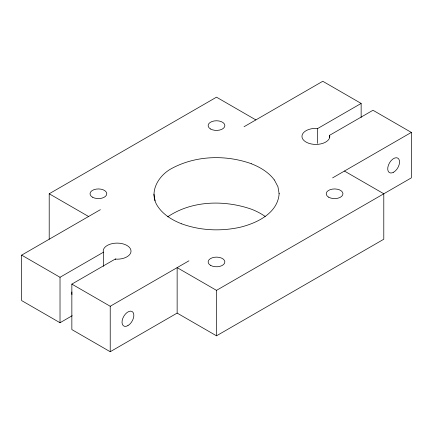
<?xml version="1.0" encoding="UTF-8"?>
<svg xmlns="http://www.w3.org/2000/svg" width="433" height="433" viewBox="0 0 433 433"><rect width="100%" height="100%" fill="white"/><g stroke="black" fill="none" stroke-linecap="round" stroke-linejoin="round"><path stroke-width="0.65" d="M361.144 117.467L361.144 103.433L317.633 128.552L317.633 143.404M103.536 266.349L103.536 252.163L103.184 251.156A13.932 8.043 0 0 1 117.099 243.108A13.932 8.043 0 0 1 131.026 251.145A13.932 8.043 0 0 1 117.105 259.188L115.367 258.988L71.851 284.113L71.851 329.573L110.22 351.726L177.14 313.091L177.14 267.632L216.5 290.359L411.35 177.871L411.35 132.417L372.981 110.258L329.464 135.383L329.464 137.71M279.079 193.41L279.139 193.768C277.699 213.204 257.121 222.984 240.472 227.184C221.063 231.509 200.43 230.675 181.692 223.839M167.706 216.819C191.868 200.441 224.316 199.802 251.302 209.155A62.606 36.145 0 0 1 265.18 216.468M49.205 239.227L49.205 193.768L216.5 97.181L255.86 119.909M72.203 315.706L60.019 322.742L21.65 300.589L21.65 255.134L100.375 209.68M244.05 126.734L322.78 81.274L361.144 103.427M21.65 255.129L60.019 277.282L103.536 252.158M71.851 284.113L110.22 306.266L188.95 260.812M332.625 177.871L411.35 132.411M177.14 313.091L216.5 335.813L383.79 239.227L383.79 193.768L344.43 171.046M317.633 128.552L315.89 128.352A13.932 8.043 0 0 0 301.953 136.384A13.932 8.043 0 0 0 315.879 144.422A13.932 8.043 0 0 0 329.811 136.384L329.464 135.383M251.302 163.701C225.826 154.668 196.29 155.415 172.204 168.199C158.126 175.37 147.572 193.297 158.624 207.613A62.606 36.145 0 0 0 181.692 223.839M49.205 193.768L88.57 216.495M274.37 179.928L277.943 186.715L279.139 193.768M153.915 194.13L155.057 200.825M216.5 290.359L216.5 335.813M115.367 258.994L115.367 259.6M110.22 306.272L110.22 351.726M60.019 277.288L60.019 322.742M251.237 163.723A62.606 36.145 0 0 1 274.311 179.955M71.943 294.543A8.368 4.828 -60 0 1 71.905 291.977M92.489 197.188A8.368 4.833 0 0 0 106.491 195.018A8.368 4.833 0 0 0 96.24 189.102A8.368 4.833 0 0 0 92.489 197.188M210.579 129.007A8.368 4.833 0 0 0 224.581 126.842A8.368 4.833 0 0 0 214.33 120.926A8.368 4.833 0 0 0 210.579 129.007M328.669 197.188A8.368 4.833 0 0 0 342.671 195.018A8.368 4.833 0 0 0 332.42 189.102A8.368 4.833 0 0 0 328.669 197.188M210.579 265.364A8.368 4.833 0 0 0 224.581 263.199A8.368 4.833 0 0 0 214.33 257.283A8.368 4.833 0 0 0 210.579 265.364M127.93 325.605A8.368 4.828 -60 0 0 133.061 312.399A8.368 4.828 -60 0 0 122.815 318.309A8.368 4.828 -60 0 0 127.93 325.605M393.635 172.204A8.368 4.828 -60 0 0 398.761 158.998A8.368 4.828 -60 0 0 388.515 164.908A8.368 4.828 -60 0 0 393.635 172.204"/></g></svg>
